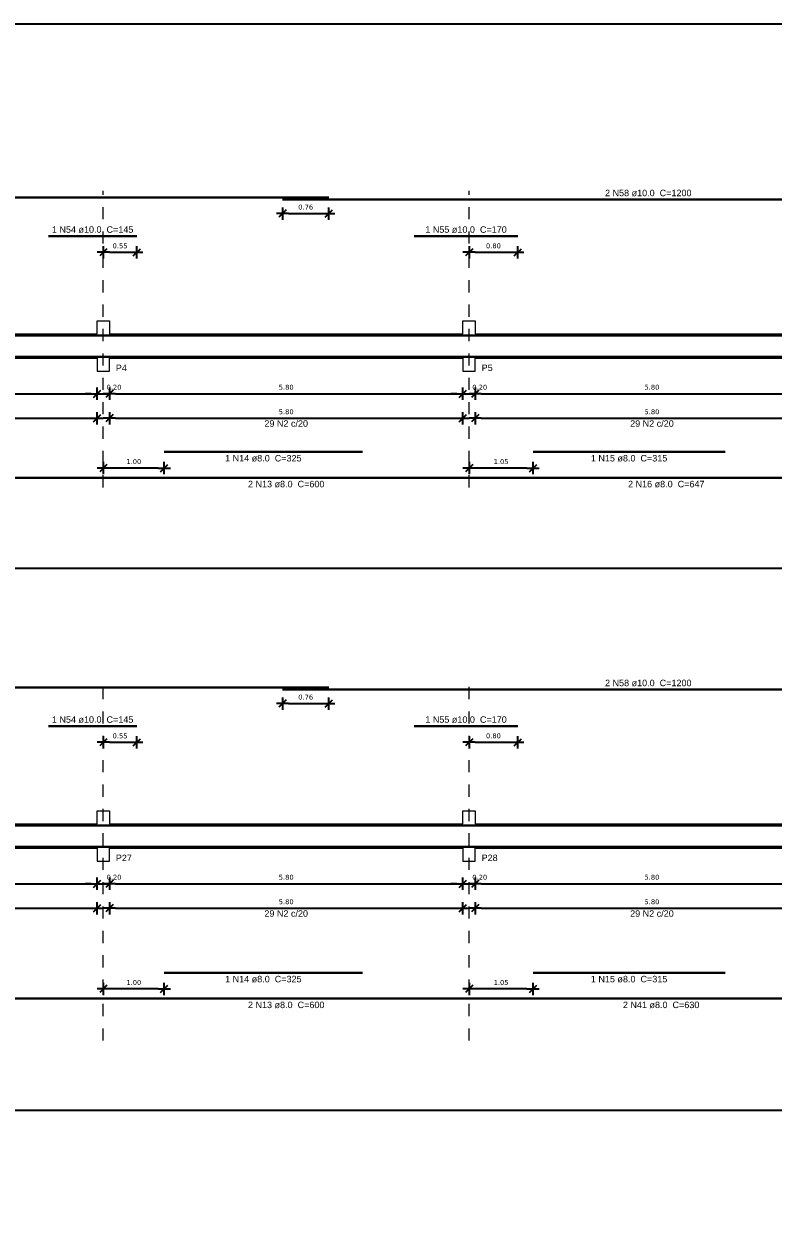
# Model space of a CAD drawing. Extents: x 25 to 1028, y -81 to 176.
# Drawn here: x 790.95 to 797.1, y 89.22 to 99.03 of the extents above; entities that cross this region are included whole.
import ezdxf

# ---------------------------------------------------------------- set-up
doc = ezdxf.new("R2010")
doc.units = 0
doc.header["$LTSCALE"] = 0.3
doc.header["$PDSIZE"] = 0.1
doc.linetypes.add('DOT2', pattern=[3.175, 0, -3.175])
doc.layers.get('0').update_dxf_attribs({"linetype": 'CONTINUOUS'})
doc.layers.get('Defpoints').update_dxf_attribs({"linetype": 'CONTINUOUS'})
doc.layers.add('ARQ-CTA-1_025', color=1, linetype='CONTINUOUS')
for name, color, linetype, lineweight in [('DT-Barras na forma', 2, 'CONTINUOUS', 30), ('DT-Barras rebatidas', 2, 'CONTINUOUS', 30), ('DT-Forma', 5, 'CONTINUOUS', 5), ('DT-Pontilhado', 9, 'DOT2', 5), ('DT-Textos', 7, 'CONTINUOUS', 5)]:
    doc.layers.add(name, color=color, linetype=linetype, lineweight=lineweight)
doc.layers.add('VPort', color=45, linetype='CONTINUOUS', plot=False)
doc.styles.add('Arial', font='arial.ttf')
doc.styles.add('FNDE Texto Cota 0025', font='verdana.ttf', dxfattribs={"height": 0.04})
doc.dimstyles.new('Copy of FNDE 1-0025', dxfattribs={"dimscale": 5, "dimtxt": 0.04, "dimasz": 0.01, "dimexe": 0.15, "dimexo": 0.15, "dimgap": 0.005, "dimtad": 1, "dimlfac": 2, "dimzin": 1, "dimdsep": 46, "dimtxsty": 'FNDE Texto Cota 0025', "dimblk": 'tic', "dimcen": 0.015, "dimdle": 0.15, "dimse1": 1, "dimse2": 1, "dimclrd": 251, "dimclre": 251, "dimclrt": 256, "dimaunit": 1, "dimadec": 3, "dimazin": 0, "dimtfac": 1, "dimtix": 1, "dimtmove": 2, "dimatfit": 3, "dimfxl": 0.15, "dimtvp": 1, "dimtolj": 1, "dimtzin": 0, "dimarcsym": 0})

# ---------------------------------------------------------------- blocks, each defined once
blk = doc.blocks.new('tic')
at = {"color": 251}
for p, q in [((-1, 0), (1, 0)), ((0, -1), (0, 1))]:
    blk.add_line(p, q, dxfattribs=at)
blk.add_line((-0.6, -0.6), (0.6, 0.6))
blk = doc.blocks.new('*D300')
at = {"layer": 'ARQ-CTA-1_025', "color": 251, "lineweight": -2}
blk.add_line((788.7059, 95.9992), (791.5059, 95.9992), dxfattribs=at)
at = {"layer": 'Defpoints', "color": 0}
for p in [(788.6559, 96.1316), (791.5559, 96.1316), (791.5559, 95.9992)]:
    blk.add_point(p, dxfattribs=at)
at = {"layer": 'ARQ-CTA-1_025', "color": 251, "lineweight": -2, "xscale": 0.05, "yscale": 0.05, "zscale": 0.05, "rotation": 180}
blk.add_blockref('tic', (788.6559, 95.9992), dxfattribs=at)
at = {"layer": 'ARQ-CTA-1_025', "color": 251, "lineweight": -2, "xscale": 0.05, "yscale": 0.05, "zscale": 0.05}
blk.add_blockref('tic', (791.5559, 95.9992), dxfattribs=at)
at = {"layer": 'ARQ-CTA-1_025', "insert": (790.1059, 96.0522), "char_height": 0.04, "attachment_point": 5, "style": 'FNDE Texto Cota 0025'}
blk.add_mtext('\\A1;5.80', dxfattribs=at)
blk = doc.blocks.new('*D301')
at = {"layer": 'ARQ-CTA-1_025', "color": 251, "lineweight": -2}
for p, q in [((791.5059, 95.9992), (791.4559, 95.9992)), ((791.5559, 95.9992), (791.6559, 95.9992)), ((791.7059, 95.9992), (791.7559, 95.9992))]:
    blk.add_line(p, q, dxfattribs=at)
at = {"layer": 'Defpoints', "color": 0}
for p in [(791.5559, 96.1316), (791.6559, 96.1316), (791.6559, 95.9992)]:
    blk.add_point(p, dxfattribs=at)
at = {"layer": 'ARQ-CTA-1_025', "color": 251, "lineweight": -2, "xscale": 0.05, "yscale": 0.05, "zscale": 0.05}
blk.add_blockref('tic', (791.5559, 95.9992), dxfattribs=at)
at = {"layer": 'ARQ-CTA-1_025', "color": 251, "lineweight": -2, "xscale": 0.05, "yscale": 0.05, "zscale": 0.05, "rotation": 180}
blk.add_blockref('tic', (791.6559, 95.9992), dxfattribs=at)
at = {"layer": 'ARQ-CTA-1_025', "insert": (791.6936, 96.0522), "char_height": 0.04, "attachment_point": 5, "style": 'FNDE Texto Cota 0025'}
blk.add_mtext('\\A1;0.20', dxfattribs=at)
blk = doc.blocks.new('*D302')
at = {"layer": 'ARQ-CTA-1_025', "color": 251, "lineweight": -2}
blk.add_line((791.7059, 95.9992), (794.5059, 95.9992), dxfattribs=at)
at = {"layer": 'Defpoints', "color": 0}
for p in [(791.6559, 96.1316), (794.5559, 96.1316), (794.5559, 95.9992)]:
    blk.add_point(p, dxfattribs=at)
at = {"layer": 'ARQ-CTA-1_025', "color": 251, "lineweight": -2, "xscale": 0.05, "yscale": 0.05, "zscale": 0.05, "rotation": 180}
blk.add_blockref('tic', (791.6559, 95.9992), dxfattribs=at)
at = {"layer": 'ARQ-CTA-1_025', "color": 251, "lineweight": -2, "xscale": 0.05, "yscale": 0.05, "zscale": 0.05}
blk.add_blockref('tic', (794.5559, 95.9992), dxfattribs=at)
at = {"layer": 'ARQ-CTA-1_025', "insert": (793.1059, 96.0522), "char_height": 0.04, "attachment_point": 5, "style": 'FNDE Texto Cota 0025'}
blk.add_mtext('\\A1;5.80', dxfattribs=at)
blk = doc.blocks.new('*D303')
at = {"layer": 'ARQ-CTA-1_025', "color": 251, "lineweight": -2}
for p, q in [((794.5059, 95.9992), (794.4559, 95.9992)), ((794.5559, 95.9992), (794.6559, 95.9992)), ((794.7059, 95.9992), (794.7559, 95.9992))]:
    blk.add_line(p, q, dxfattribs=at)
at = {"layer": 'Defpoints', "color": 0}
for p in [(794.5559, 96.1316), (794.6559, 96.1316), (794.6559, 95.9992)]:
    blk.add_point(p, dxfattribs=at)
at = {"layer": 'ARQ-CTA-1_025', "color": 251, "lineweight": -2, "xscale": 0.05, "yscale": 0.05, "zscale": 0.05}
blk.add_blockref('tic', (794.5559, 95.9992), dxfattribs=at)
at = {"layer": 'ARQ-CTA-1_025', "color": 251, "lineweight": -2, "xscale": 0.05, "yscale": 0.05, "zscale": 0.05, "rotation": 180}
blk.add_blockref('tic', (794.6559, 95.9992), dxfattribs=at)
at = {"layer": 'ARQ-CTA-1_025', "insert": (794.6936, 96.0522), "char_height": 0.04, "attachment_point": 5, "style": 'FNDE Texto Cota 0025'}
blk.add_mtext('\\A1;0.20', dxfattribs=at)
blk = doc.blocks.new('*D304')
at = {"layer": 'ARQ-CTA-1_025', "color": 251, "lineweight": -2}
blk.add_line((794.7059, 95.9992), (797.5059, 95.9992), dxfattribs=at)
at = {"layer": 'Defpoints', "color": 0}
for p in [(794.6559, 96.1316), (797.5559, 96.1316), (797.5559, 95.9992)]:
    blk.add_point(p, dxfattribs=at)
at = {"layer": 'ARQ-CTA-1_025', "color": 251, "lineweight": -2, "xscale": 0.05, "yscale": 0.05, "zscale": 0.05, "rotation": 180}
blk.add_blockref('tic', (794.6559, 95.9992), dxfattribs=at)
at = {"layer": 'ARQ-CTA-1_025', "color": 251, "lineweight": -2, "xscale": 0.05, "yscale": 0.05, "zscale": 0.05}
blk.add_blockref('tic', (797.5559, 95.9992), dxfattribs=at)
at = {"layer": 'ARQ-CTA-1_025', "insert": (796.1059, 96.0522), "char_height": 0.04, "attachment_point": 5, "style": 'FNDE Texto Cota 0025'}
blk.add_mtext('\\A1;5.80', dxfattribs=at)
blk = doc.blocks.new('*D310')
at = {"layer": 'ARQ-CTA-1_025', "color": 251, "lineweight": -2}
blk.add_line((792.0559, 95.3894), (791.6559, 95.3894), dxfattribs=at)
at = {"layer": 'Defpoints', "color": 0}
for p in [(791.6059, 95.5217), (792.1059, 95.5217), (791.6059, 95.3894)]:
    blk.add_point(p, dxfattribs=at)
at = {"layer": 'ARQ-CTA-1_025', "color": 251, "lineweight": -2, "xscale": 0.05, "yscale": 0.05, "zscale": 0.05, "rotation": 180}
blk.add_blockref('tic', (791.6059, 95.3894), dxfattribs=at)
at = {"layer": 'ARQ-CTA-1_025', "color": 251, "lineweight": -2, "xscale": 0.05, "yscale": 0.05, "zscale": 0.05}
blk.add_blockref('tic', (792.1059, 95.3894), dxfattribs=at)
at = {"layer": 'ARQ-CTA-1_025', "insert": (791.8559, 95.4423), "char_height": 0.04, "attachment_point": 5, "style": 'FNDE Texto Cota 0025'}
blk.add_mtext('\\A1;1.00', dxfattribs=at)
blk = doc.blocks.new('*D311')
at = {"layer": 'ARQ-CTA-1_025', "color": 251, "lineweight": -2}
blk.add_line((795.0809, 95.3894), (794.6559, 95.3894), dxfattribs=at)
at = {"layer": 'Defpoints', "color": 0}
for p in [(794.6059, 95.5217), (795.1309, 95.5217), (794.6059, 95.3894)]:
    blk.add_point(p, dxfattribs=at)
at = {"layer": 'ARQ-CTA-1_025', "color": 251, "lineweight": -2, "xscale": 0.05, "yscale": 0.05, "zscale": 0.05, "rotation": 180}
blk.add_blockref('tic', (794.6059, 95.3894), dxfattribs=at)
at = {"layer": 'ARQ-CTA-1_025', "color": 251, "lineweight": -2, "xscale": 0.05, "yscale": 0.05, "zscale": 0.05}
blk.add_blockref('tic', (795.1309, 95.3894), dxfattribs=at)
at = {"layer": 'ARQ-CTA-1_025', "insert": (794.8684, 95.4423), "char_height": 0.04, "attachment_point": 5, "style": 'FNDE Texto Cota 0025'}
blk.add_mtext('\\A1;1.05', dxfattribs=at)
blk = doc.blocks.new('*D313')
at = {"layer": 'ARQ-CTA-1_025', "color": 251, "lineweight": -2}
blk.add_line((791.6559, 97.1589), (791.8309, 97.1589), dxfattribs=at)
at = {"layer": 'Defpoints', "color": 0}
for p in [(791.6059, 97.2913), (791.8809, 97.2913), (791.8809, 97.1589)]:
    blk.add_point(p, dxfattribs=at)
at = {"layer": 'ARQ-CTA-1_025', "color": 251, "lineweight": -2, "xscale": 0.05, "yscale": 0.05, "zscale": 0.05, "rotation": 180}
blk.add_blockref('tic', (791.6059, 97.1589), dxfattribs=at)
at = {"layer": 'ARQ-CTA-1_025', "color": 251, "lineweight": -2, "xscale": 0.05, "yscale": 0.05, "zscale": 0.05}
blk.add_blockref('tic', (791.8809, 97.1589), dxfattribs=at)
at = {"layer": 'ARQ-CTA-1_025', "insert": (791.7434, 97.2119), "char_height": 0.04, "attachment_point": 5, "style": 'FNDE Texto Cota 0025'}
blk.add_mtext('\\A1;0.55', dxfattribs=at)
blk = doc.blocks.new('*D314')
at = {"layer": 'ARQ-CTA-1_025', "color": 251, "lineweight": -2}
blk.add_line((794.6559, 97.1589), (794.9559, 97.1589), dxfattribs=at)
at = {"layer": 'Defpoints', "color": 0}
for p in [(794.6059, 97.2913), (795.0059, 97.2913), (795.0059, 97.1589)]:
    blk.add_point(p, dxfattribs=at)
at = {"layer": 'ARQ-CTA-1_025', "color": 251, "lineweight": -2, "xscale": 0.05, "yscale": 0.05, "zscale": 0.05, "rotation": 180}
blk.add_blockref('tic', (794.6059, 97.1589), dxfattribs=at)
at = {"layer": 'ARQ-CTA-1_025', "color": 251, "lineweight": -2, "xscale": 0.05, "yscale": 0.05, "zscale": 0.05}
blk.add_blockref('tic', (795.0059, 97.1589), dxfattribs=at)
at = {"layer": 'ARQ-CTA-1_025', "insert": (794.8059, 97.2119), "char_height": 0.04, "attachment_point": 5, "style": 'FNDE Texto Cota 0025'}
blk.add_mtext('\\A1;0.80', dxfattribs=at)
blk = doc.blocks.new('*D316')
at = {"layer": 'ARQ-CTA-1_025', "color": 251, "lineweight": -2}
blk.add_line((793.1259, 97.4766), (793.4059, 97.4766), dxfattribs=at)
at = {"layer": 'Defpoints', "color": 0}
for p in [(793.0759, 97.609), (793.4559, 97.609), (793.4559, 97.4766)]:
    blk.add_point(p, dxfattribs=at)
at = {"layer": 'ARQ-CTA-1_025', "color": 251, "lineweight": -2, "xscale": 0.05, "yscale": 0.05, "zscale": 0.05, "rotation": 180}
blk.add_blockref('tic', (793.0759, 97.4766), dxfattribs=at)
at = {"layer": 'ARQ-CTA-1_025', "color": 251, "lineweight": -2, "xscale": 0.05, "yscale": 0.05, "zscale": 0.05}
blk.add_blockref('tic', (793.4559, 97.4766), dxfattribs=at)
at = {"layer": 'ARQ-CTA-1_025', "insert": (793.2659, 97.5296), "char_height": 0.04, "attachment_point": 5, "style": 'FNDE Texto Cota 0025'}
blk.add_mtext('\\A1;0.76', dxfattribs=at)
blk = doc.blocks.new('*D321')
at = {"layer": 'ARQ-CTA-1_025', "color": 251, "lineweight": -2}
blk.add_line((788.7059, 95.798), (791.5059, 95.798), dxfattribs=at)
at = {"layer": 'Defpoints', "color": 0}
for p in [(788.6559, 95.9304), (791.5559, 95.9304), (791.5559, 95.798)]:
    blk.add_point(p, dxfattribs=at)
at = {"layer": 'ARQ-CTA-1_025', "color": 251, "lineweight": -2, "xscale": 0.05, "yscale": 0.05, "zscale": 0.05, "rotation": 180}
blk.add_blockref('tic', (788.6559, 95.798), dxfattribs=at)
at = {"layer": 'ARQ-CTA-1_025', "color": 251, "lineweight": -2, "xscale": 0.05, "yscale": 0.05, "zscale": 0.05}
blk.add_blockref('tic', (791.5559, 95.798), dxfattribs=at)
at = {"layer": 'ARQ-CTA-1_025', "insert": (790.1059, 95.851), "char_height": 0.04, "attachment_point": 5, "style": 'FNDE Texto Cota 0025'}
blk.add_mtext('\\A1;5.80', dxfattribs=at)
blk = doc.blocks.new('*D322')
at = {"layer": 'ARQ-CTA-1_025', "color": 251, "lineweight": -2}
blk.add_line((791.7059, 95.798), (794.5059, 95.798), dxfattribs=at)
at = {"layer": 'Defpoints', "color": 0}
for p in [(791.6559, 95.9304), (794.5559, 95.9304), (794.5559, 95.798)]:
    blk.add_point(p, dxfattribs=at)
at = {"layer": 'ARQ-CTA-1_025', "color": 251, "lineweight": -2, "xscale": 0.05, "yscale": 0.05, "zscale": 0.05, "rotation": 180}
blk.add_blockref('tic', (791.6559, 95.798), dxfattribs=at)
at = {"layer": 'ARQ-CTA-1_025', "color": 251, "lineweight": -2, "xscale": 0.05, "yscale": 0.05, "zscale": 0.05}
blk.add_blockref('tic', (794.5559, 95.798), dxfattribs=at)
at = {"layer": 'ARQ-CTA-1_025', "insert": (793.1059, 95.851), "char_height": 0.04, "attachment_point": 5, "style": 'FNDE Texto Cota 0025'}
blk.add_mtext('\\A1;5.80', dxfattribs=at)
blk = doc.blocks.new('*D323')
at = {"layer": 'ARQ-CTA-1_025', "color": 251, "lineweight": -2}
blk.add_line((794.7059, 95.798), (797.5059, 95.798), dxfattribs=at)
at = {"layer": 'Defpoints', "color": 0}
for p in [(794.6559, 95.9304), (797.5559, 95.9304), (797.5559, 95.798)]:
    blk.add_point(p, dxfattribs=at)
at = {"layer": 'ARQ-CTA-1_025', "color": 251, "lineweight": -2, "xscale": 0.05, "yscale": 0.05, "zscale": 0.05, "rotation": 180}
blk.add_blockref('tic', (794.6559, 95.798), dxfattribs=at)
at = {"layer": 'ARQ-CTA-1_025', "color": 251, "lineweight": -2, "xscale": 0.05, "yscale": 0.05, "zscale": 0.05}
blk.add_blockref('tic', (797.5559, 95.798), dxfattribs=at)
at = {"layer": 'ARQ-CTA-1_025', "insert": (796.1059, 95.851), "char_height": 0.04, "attachment_point": 5, "style": 'FNDE Texto Cota 0025'}
blk.add_mtext('\\A1;5.80', dxfattribs=at)
blk = doc.blocks.new('*D401')
at = {"layer": 'ARQ-CTA-1_025', "color": 251, "lineweight": -2}
blk.add_line((788.7059, 91.9805), (791.5059, 91.9805), dxfattribs=at)
at = {"layer": 'Defpoints', "color": 0}
for p in [(788.6559, 92.1129), (791.5559, 92.1129), (791.5559, 91.9805)]:
    blk.add_point(p, dxfattribs=at)
at = {"layer": 'ARQ-CTA-1_025', "color": 251, "lineweight": -2, "xscale": 0.05, "yscale": 0.05, "zscale": 0.05, "rotation": 180}
blk.add_blockref('tic', (788.6559, 91.9805), dxfattribs=at)
at = {"layer": 'ARQ-CTA-1_025', "color": 251, "lineweight": -2, "xscale": 0.05, "yscale": 0.05, "zscale": 0.05}
blk.add_blockref('tic', (791.5559, 91.9805), dxfattribs=at)
at = {"layer": 'ARQ-CTA-1_025', "insert": (790.1059, 92.0335), "char_height": 0.04, "attachment_point": 5, "style": 'FNDE Texto Cota 0025'}
blk.add_mtext('\\A1;5.80', dxfattribs=at)
blk = doc.blocks.new('*D402')
at = {"layer": 'ARQ-CTA-1_025', "color": 251, "lineweight": -2}
for p, q in [((791.5059, 91.9805), (791.4559, 91.9805)), ((791.5559, 91.9805), (791.6559, 91.9805)), ((791.7059, 91.9805), (791.7559, 91.9805))]:
    blk.add_line(p, q, dxfattribs=at)
at = {"layer": 'Defpoints', "color": 0}
for p in [(791.5559, 92.1129), (791.6559, 92.1129), (791.6559, 91.9805)]:
    blk.add_point(p, dxfattribs=at)
at = {"layer": 'ARQ-CTA-1_025', "color": 251, "lineweight": -2, "xscale": 0.05, "yscale": 0.05, "zscale": 0.05}
blk.add_blockref('tic', (791.5559, 91.9805), dxfattribs=at)
at = {"layer": 'ARQ-CTA-1_025', "color": 251, "lineweight": -2, "xscale": 0.05, "yscale": 0.05, "zscale": 0.05, "rotation": 180}
blk.add_blockref('tic', (791.6559, 91.9805), dxfattribs=at)
at = {"layer": 'ARQ-CTA-1_025', "insert": (791.6936, 92.0335), "char_height": 0.04, "attachment_point": 5, "style": 'FNDE Texto Cota 0025'}
blk.add_mtext('\\A1;0.20', dxfattribs=at)
blk = doc.blocks.new('*D403')
at = {"layer": 'ARQ-CTA-1_025', "color": 251, "lineweight": -2}
blk.add_line((791.7059, 91.9805), (794.5059, 91.9805), dxfattribs=at)
at = {"layer": 'Defpoints', "color": 0}
for p in [(791.6559, 92.1129), (794.5559, 92.1129), (794.5559, 91.9805)]:
    blk.add_point(p, dxfattribs=at)
at = {"layer": 'ARQ-CTA-1_025', "color": 251, "lineweight": -2, "xscale": 0.05, "yscale": 0.05, "zscale": 0.05, "rotation": 180}
blk.add_blockref('tic', (791.6559, 91.9805), dxfattribs=at)
at = {"layer": 'ARQ-CTA-1_025', "color": 251, "lineweight": -2, "xscale": 0.05, "yscale": 0.05, "zscale": 0.05}
blk.add_blockref('tic', (794.5559, 91.9805), dxfattribs=at)
at = {"layer": 'ARQ-CTA-1_025', "insert": (793.1059, 92.0335), "char_height": 0.04, "attachment_point": 5, "style": 'FNDE Texto Cota 0025'}
blk.add_mtext('\\A1;5.80', dxfattribs=at)
blk = doc.blocks.new('*D404')
at = {"layer": 'ARQ-CTA-1_025', "color": 251, "lineweight": -2}
for p, q in [((794.5059, 91.9805), (794.4559, 91.9805)), ((794.5559, 91.9805), (794.6559, 91.9805)), ((794.7059, 91.9805), (794.7559, 91.9805))]:
    blk.add_line(p, q, dxfattribs=at)
at = {"layer": 'Defpoints', "color": 0}
for p in [(794.5559, 92.1129), (794.6559, 92.1129), (794.6559, 91.9805)]:
    blk.add_point(p, dxfattribs=at)
at = {"layer": 'ARQ-CTA-1_025', "color": 251, "lineweight": -2, "xscale": 0.05, "yscale": 0.05, "zscale": 0.05}
blk.add_blockref('tic', (794.5559, 91.9805), dxfattribs=at)
at = {"layer": 'ARQ-CTA-1_025', "color": 251, "lineweight": -2, "xscale": 0.05, "yscale": 0.05, "zscale": 0.05, "rotation": 180}
blk.add_blockref('tic', (794.6559, 91.9805), dxfattribs=at)
at = {"layer": 'ARQ-CTA-1_025', "insert": (794.6936, 92.0335), "char_height": 0.04, "attachment_point": 5, "style": 'FNDE Texto Cota 0025'}
blk.add_mtext('\\A1;0.20', dxfattribs=at)
blk = doc.blocks.new('*D405')
at = {"layer": 'ARQ-CTA-1_025', "color": 251, "lineweight": -2}
blk.add_line((794.7059, 91.9805), (797.5059, 91.9805), dxfattribs=at)
at = {"layer": 'Defpoints', "color": 0}
for p in [(794.6559, 92.1129), (797.5559, 92.1129), (797.5559, 91.9805)]:
    blk.add_point(p, dxfattribs=at)
at = {"layer": 'ARQ-CTA-1_025', "color": 251, "lineweight": -2, "xscale": 0.05, "yscale": 0.05, "zscale": 0.05, "rotation": 180}
blk.add_blockref('tic', (794.6559, 91.9805), dxfattribs=at)
at = {"layer": 'ARQ-CTA-1_025', "color": 251, "lineweight": -2, "xscale": 0.05, "yscale": 0.05, "zscale": 0.05}
blk.add_blockref('tic', (797.5559, 91.9805), dxfattribs=at)
at = {"layer": 'ARQ-CTA-1_025', "insert": (796.1059, 92.0335), "char_height": 0.04, "attachment_point": 5, "style": 'FNDE Texto Cota 0025'}
blk.add_mtext('\\A1;5.80', dxfattribs=at)
blk = doc.blocks.new('*D411')
at = {"layer": 'ARQ-CTA-1_025', "color": 251, "lineweight": -2}
blk.add_line((792.0559, 91.1177), (791.6559, 91.1177), dxfattribs=at)
at = {"layer": 'Defpoints', "color": 0}
for p in [(791.6059, 91.2501), (792.1059, 91.2501), (791.6059, 91.1177)]:
    blk.add_point(p, dxfattribs=at)
at = {"layer": 'ARQ-CTA-1_025', "color": 251, "lineweight": -2, "xscale": 0.05, "yscale": 0.05, "zscale": 0.05, "rotation": 180}
blk.add_blockref('tic', (791.6059, 91.1177), dxfattribs=at)
at = {"layer": 'ARQ-CTA-1_025', "color": 251, "lineweight": -2, "xscale": 0.05, "yscale": 0.05, "zscale": 0.05}
blk.add_blockref('tic', (792.1059, 91.1177), dxfattribs=at)
at = {"layer": 'ARQ-CTA-1_025', "insert": (791.8559, 91.1707), "char_height": 0.04, "attachment_point": 5, "style": 'FNDE Texto Cota 0025'}
blk.add_mtext('\\A1;1.00', dxfattribs=at)
blk = doc.blocks.new('*D412')
at = {"layer": 'ARQ-CTA-1_025', "color": 251, "lineweight": -2}
blk.add_line((795.0809, 91.1177), (794.6559, 91.1177), dxfattribs=at)
at = {"layer": 'Defpoints', "color": 0}
for p in [(794.6059, 91.2501), (795.1309, 91.2501), (794.6059, 91.1177)]:
    blk.add_point(p, dxfattribs=at)
at = {"layer": 'ARQ-CTA-1_025', "color": 251, "lineweight": -2, "xscale": 0.05, "yscale": 0.05, "zscale": 0.05, "rotation": 180}
blk.add_blockref('tic', (794.6059, 91.1177), dxfattribs=at)
at = {"layer": 'ARQ-CTA-1_025', "color": 251, "lineweight": -2, "xscale": 0.05, "yscale": 0.05, "zscale": 0.05}
blk.add_blockref('tic', (795.1309, 91.1177), dxfattribs=at)
at = {"layer": 'ARQ-CTA-1_025', "insert": (794.8684, 91.1707), "char_height": 0.04, "attachment_point": 5, "style": 'FNDE Texto Cota 0025'}
blk.add_mtext('\\A1;1.05', dxfattribs=at)
blk = doc.blocks.new('*D415')
at = {"layer": 'ARQ-CTA-1_025', "color": 251, "lineweight": -2}
blk.add_line((791.6559, 93.1402), (791.8309, 93.1402), dxfattribs=at)
at = {"layer": 'Defpoints', "color": 0}
for p in [(791.6059, 93.2726), (791.8809, 93.2726), (791.8809, 93.1402)]:
    blk.add_point(p, dxfattribs=at)
at = {"layer": 'ARQ-CTA-1_025', "color": 251, "lineweight": -2, "xscale": 0.05, "yscale": 0.05, "zscale": 0.05, "rotation": 180}
blk.add_blockref('tic', (791.6059, 93.1402), dxfattribs=at)
at = {"layer": 'ARQ-CTA-1_025', "color": 251, "lineweight": -2, "xscale": 0.05, "yscale": 0.05, "zscale": 0.05}
blk.add_blockref('tic', (791.8809, 93.1402), dxfattribs=at)
at = {"layer": 'ARQ-CTA-1_025', "insert": (791.7434, 93.1932), "char_height": 0.04, "attachment_point": 5, "style": 'FNDE Texto Cota 0025'}
blk.add_mtext('\\A1;0.55', dxfattribs=at)
blk = doc.blocks.new('*D416')
at = {"layer": 'ARQ-CTA-1_025', "color": 251, "lineweight": -2}
blk.add_line((794.6559, 93.1402), (794.9559, 93.1402), dxfattribs=at)
at = {"layer": 'Defpoints', "color": 0}
for p in [(794.6059, 93.2726), (795.0059, 93.2726), (795.0059, 93.1402)]:
    blk.add_point(p, dxfattribs=at)
at = {"layer": 'ARQ-CTA-1_025', "color": 251, "lineweight": -2, "xscale": 0.05, "yscale": 0.05, "zscale": 0.05, "rotation": 180}
blk.add_blockref('tic', (794.6059, 93.1402), dxfattribs=at)
at = {"layer": 'ARQ-CTA-1_025', "color": 251, "lineweight": -2, "xscale": 0.05, "yscale": 0.05, "zscale": 0.05}
blk.add_blockref('tic', (795.0059, 93.1402), dxfattribs=at)
at = {"layer": 'ARQ-CTA-1_025', "insert": (794.8059, 93.1932), "char_height": 0.04, "attachment_point": 5, "style": 'FNDE Texto Cota 0025'}
blk.add_mtext('\\A1;0.80', dxfattribs=at)
blk = doc.blocks.new('*D418')
at = {"layer": 'ARQ-CTA-1_025', "color": 251, "lineweight": -2}
blk.add_line((793.1259, 93.4579), (793.4059, 93.4579), dxfattribs=at)
at = {"layer": 'Defpoints', "color": 0}
for p in [(793.0759, 93.5903), (793.4559, 93.5903), (793.4559, 93.4579)]:
    blk.add_point(p, dxfattribs=at)
at = {"layer": 'ARQ-CTA-1_025', "color": 251, "lineweight": -2, "xscale": 0.05, "yscale": 0.05, "zscale": 0.05, "rotation": 180}
blk.add_blockref('tic', (793.0759, 93.4579), dxfattribs=at)
at = {"layer": 'ARQ-CTA-1_025', "color": 251, "lineweight": -2, "xscale": 0.05, "yscale": 0.05, "zscale": 0.05}
blk.add_blockref('tic', (793.4559, 93.4579), dxfattribs=at)
at = {"layer": 'ARQ-CTA-1_025', "insert": (793.2659, 93.5109), "char_height": 0.04, "attachment_point": 5, "style": 'FNDE Texto Cota 0025'}
blk.add_mtext('\\A1;0.76', dxfattribs=at)
blk = doc.blocks.new('*D423')
at = {"layer": 'ARQ-CTA-1_025', "color": 251, "lineweight": -2}
blk.add_line((788.7059, 91.7793), (791.5059, 91.7793), dxfattribs=at)
at = {"layer": 'Defpoints', "color": 0}
for p in [(788.6559, 91.9117), (791.5559, 91.9117), (791.5559, 91.7793)]:
    blk.add_point(p, dxfattribs=at)
at = {"layer": 'ARQ-CTA-1_025', "color": 251, "lineweight": -2, "xscale": 0.05, "yscale": 0.05, "zscale": 0.05, "rotation": 180}
blk.add_blockref('tic', (788.6559, 91.7793), dxfattribs=at)
at = {"layer": 'ARQ-CTA-1_025', "color": 251, "lineweight": -2, "xscale": 0.05, "yscale": 0.05, "zscale": 0.05}
blk.add_blockref('tic', (791.5559, 91.7793), dxfattribs=at)
at = {"layer": 'ARQ-CTA-1_025', "insert": (790.1059, 91.8323), "char_height": 0.04, "attachment_point": 5, "style": 'FNDE Texto Cota 0025'}
blk.add_mtext('\\A1;5.80', dxfattribs=at)
blk = doc.blocks.new('*D424')
at = {"layer": 'ARQ-CTA-1_025', "color": 251, "lineweight": -2}
blk.add_line((791.7059, 91.7793), (794.5059, 91.7793), dxfattribs=at)
at = {"layer": 'Defpoints', "color": 0}
for p in [(791.6559, 91.9117), (794.5559, 91.9117), (794.5559, 91.7793)]:
    blk.add_point(p, dxfattribs=at)
at = {"layer": 'ARQ-CTA-1_025', "color": 251, "lineweight": -2, "xscale": 0.05, "yscale": 0.05, "zscale": 0.05, "rotation": 180}
blk.add_blockref('tic', (791.6559, 91.7793), dxfattribs=at)
at = {"layer": 'ARQ-CTA-1_025', "color": 251, "lineweight": -2, "xscale": 0.05, "yscale": 0.05, "zscale": 0.05}
blk.add_blockref('tic', (794.5559, 91.7793), dxfattribs=at)
at = {"layer": 'ARQ-CTA-1_025', "insert": (793.1059, 91.8323), "char_height": 0.04, "attachment_point": 5, "style": 'FNDE Texto Cota 0025'}
blk.add_mtext('\\A1;5.80', dxfattribs=at)
blk = doc.blocks.new('*D425')
at = {"layer": 'ARQ-CTA-1_025', "color": 251, "lineweight": -2}
blk.add_line((794.7059, 91.7793), (797.5059, 91.7793), dxfattribs=at)
at = {"layer": 'Defpoints', "color": 0}
for p in [(794.6559, 91.9117), (797.5559, 91.9117), (797.5559, 91.7793)]:
    blk.add_point(p, dxfattribs=at)
at = {"layer": 'ARQ-CTA-1_025', "color": 251, "lineweight": -2, "xscale": 0.05, "yscale": 0.05, "zscale": 0.05, "rotation": 180}
blk.add_blockref('tic', (794.6559, 91.7793), dxfattribs=at)
at = {"layer": 'ARQ-CTA-1_025', "color": 251, "lineweight": -2, "xscale": 0.05, "yscale": 0.05, "zscale": 0.05}
blk.add_blockref('tic', (797.5559, 91.7793), dxfattribs=at)
at = {"layer": 'ARQ-CTA-1_025', "insert": (796.1059, 91.8323), "char_height": 0.04, "attachment_point": 5, "style": 'FNDE Texto Cota 0025'}
blk.add_mtext('\\A1;5.80', dxfattribs=at)

msp = doc.modelspace()

# ---------------------------------------------------------------- linework, layer by layer
at = {"layer": 'DT-Barras na forma'}
for points in [[(787.45586199, 96.47795784), (793.45586199, 96.47795784)], [(791.15586199, 96.47795784), (791.88086199, 96.47795784)], [(793.07586199, 96.47795784), (799.07586199, 96.47795784)], [(794.15586199, 96.47795784), (795.00586199, 96.47795784)], [(788.60586199, 96.30245784), (791.60586199, 96.30245784)], [(791.60586199, 96.30245784), (794.60586199, 96.30245784)], [(792.10586199, 96.30245784), (793.73086199, 96.30245784)], [(794.60586199, 96.30245784), (797.84129024, 96.30245784)], [(795.13086199, 96.30245784), (796.70586199, 96.30245784)], [(787.45586199, 92.45927189), (793.45586199, 92.45927189)], [(791.15586199, 92.45927189), (791.88086199, 92.45927189)], [(793.07586199, 92.45927189), (799.07586199, 92.45927189)], [(794.15586199, 92.45927189), (795.00586199, 92.45927189)], [(788.60586199, 92.28377189), (791.60586199, 92.28377189)], [(791.60586199, 92.28377189), (794.60586199, 92.28377189)], [(792.10586199, 92.28377189), (793.73086199, 92.28377189)], [(794.60586199, 92.28377189), (797.75653599, 92.28377189)], [(795.13086199, 92.28377189), (796.70586199, 92.28377189)]]:
    msp.add_lwpolyline(points, dxfattribs=at)
at = {"layer": 'DT-Barras rebatidas'}
for p, q in [((787.45586199, 97.60900784), (793.45586199, 97.60900784)), ((793.07586199, 97.59135784), (799.07586199, 97.59135784)), ((791.15586199, 97.29130784), (791.88086199, 97.29130784)), ((794.15586199, 97.29130784), (795.00586199, 97.29130784)), ((792.10586199, 95.52174784), (793.73086199, 95.52174784)), ((795.13086199, 95.52174784), (796.70586199, 95.52174784)), ((788.60586199, 95.30994784), (791.60586199, 95.30994784)), ((791.60586199, 95.30994784), (794.60586199, 95.30994784)), ((794.60586199, 95.30994784), (797.84129015, 95.30994784)), ((787.45586199, 93.59032189), (793.45586199, 93.59032189)), ((793.07586199, 93.57267189), (799.07586199, 93.57267189)), ((791.15586199, 93.27262189), (791.88086199, 93.27262189)), ((794.15586199, 93.27262189), (795.00586199, 93.27262189)), ((792.10586199, 91.25011189), (793.73086199, 91.25011189)), ((795.13086199, 91.25011189), (796.70586199, 91.25011189)), ((788.60586199, 91.03831189), (791.60586199, 91.03831189)), ((791.60586199, 91.03831189), (794.60586199, 91.03831189)), ((794.60586199, 91.03831189), (797.75653601, 91.03831189))]:
    msp.add_line(p, q, dxfattribs=at)
at = {"layer": 'DT-Forma'}
for p, q in [((791.55586199, 96.49045784), (791.55586199, 96.59635784)), ((791.55586199, 96.59635784), (791.65586199, 96.59635784)), ((791.65586199, 96.59635784), (791.65586199, 96.49045784)), ((794.55586199, 96.49045784), (794.55586199, 96.59635784)), ((794.55586199, 96.59635784), (794.65586199, 96.59635784)), ((794.65586199, 96.59635784), (794.65586199, 96.49045784)), ((788.65586199, 96.49045784), (791.55586199, 96.49045784)), ((791.65586199, 96.49045784), (794.55586199, 96.49045784)), ((794.65586199, 96.49045784), (797.55586199, 96.49045784)), ((788.65586199, 96.29045784), (791.55586199, 96.29045784)), ((791.55586199, 96.29045784), (791.55586199, 96.18455784)), ((791.65586199, 96.18455784), (791.65586199, 96.29045784)), ((791.65586199, 96.29045784), (794.55586199, 96.29045784)), ((794.55586199, 96.29045784), (794.55586199, 96.18455784)), ((794.65586199, 96.18455784), (794.65586199, 96.29045784)), ((794.65586199, 96.29045784), (797.55586199, 96.29045784)), ((791.55586199, 96.18455784), (791.65586199, 96.18455784)), ((794.55586199, 96.18455784), (794.65586199, 96.18455784)), ((791.55586199, 92.47177189), (791.55586199, 92.57767189)), ((791.55586199, 92.57767189), (791.65586199, 92.57767189)), ((791.65586199, 92.57767189), (791.65586199, 92.47177189)), ((794.55586199, 92.47177189), (794.55586199, 92.57767189)), ((794.55586199, 92.57767189), (794.65586199, 92.57767189)), ((794.65586199, 92.57767189), (794.65586199, 92.47177189)), ((788.65586199, 92.47177189), (791.55586199, 92.47177189)), ((791.65586199, 92.47177189), (794.55586199, 92.47177189)), ((794.65586199, 92.47177189), (797.55586199, 92.47177189)), ((788.65586199, 92.27177189), (791.55586199, 92.27177189)), ((791.55586199, 92.27177189), (791.55586199, 92.16587189)), ((791.65586199, 92.16587189), (791.65586199, 92.27177189)), ((791.65586199, 92.27177189), (794.55586199, 92.27177189)), ((794.55586199, 92.27177189), (794.55586199, 92.16587189)), ((794.65586199, 92.16587189), (794.65586199, 92.27177189)), ((794.65586199, 92.27177189), (797.55586199, 92.27177189)), ((791.55586199, 92.16587189), (791.65586199, 92.16587189)), ((794.55586199, 92.16587189), (794.65586199, 92.16587189))]:
    msp.add_line(p, q, dxfattribs=at)
at = {"layer": 'DT-Pontilhado', "ltscale": 0.05}
for p, q in [((791.60586199, 95.23052284), (791.60586199, 97.66195784)), ((794.60586199, 95.23052284), (794.60586199, 97.66195784)), ((791.60586199, 90.69413689), (791.60586199, 93.64327189)), ((794.60586199, 90.69413689), (794.60586199, 93.64327189))]:
    msp.add_line(p, q, dxfattribs=at)
at = {"layer": 'VPort'}
for p, q in [((785.41814783, 94.56778561), (808.39403068, 94.56778561)), ((785.41814783, 90.12379574), (808.39403068, 90.12379574))]:
    msp.add_line(p, q, dxfattribs=at)
msp.add_lwpolyline([(784.80967722, 99.0321916), (808.9966287, 99.0321916), (808.9966287, 78.8330864), (784.80967722, 78.8330864)], close=True, dxfattribs=at)

# ---------------------------------------------------------------- texts
at = {"layer": 'DT-Barras rebatidas', "color": 7, "char_height": 0.05295, "attachment_point": 8, "line_spacing_factor": 0.9, "style": 'Arial'}
for s, insert, width in [('2 N58 ø10.0  C=1200', (796.07573699, 97.61783134), 1.20726), ('1 N54 ø10.0  C=145', (791.51823699, 97.31783134), 1.14372), ('1 N55 ø10.0  C=170', (794.58098699, 97.31783134), 1.14372), ('29 N2 c/20', (793.10586199, 95.72759934), 0.6354), ('29 N2 c/20', (796.10586199, 95.72759934), 0.6354), ('1 N14 ø8.0  C=325', (792.91848699, 95.44233134), 1.08018), ('1 N15 ø8.0  C=315', (795.91848699, 95.44233134), 1.08018), ('2 N13 ø8.0  C=600', (793.10598699, 95.23058134), 1.08018), ('2 N16 ø8.0  C=647', (796.22348699, 95.23058134), 1.08018), ('2 N58 ø10.0  C=1200', (796.07573699, 93.59914539), 1.20726), ('1 N54 ø10.0  C=145', (791.51823699, 93.29914539), 1.14372), ('1 N55 ø10.0  C=170', (794.58098699, 93.29914539), 1.14372), ('29 N2 c/20', (793.10586199, 91.70891339), 0.6354), ('29 N2 c/20', (796.10586199, 91.70891339), 0.6354), ('1 N14 ø8.0  C=325', (792.91848699, 91.17064539), 1.08018), ('1 N15 ø8.0  C=315', (795.91848699, 91.17064539), 1.08018), ('2 N13 ø8.0  C=600', (793.10598699, 90.95889539), 1.08018), ('2 N41 ø8.0  C=630', (796.18123699, 90.95889539), 1.08018)]:
    msp.add_mtext(s, dxfattribs=dict(at, insert=insert, width=width))
at = {"layer": 'DT-Textos', "char_height": 0.05295, "attachment_point": 7, "line_spacing_factor": 0.798, "style": 'Arial'}
for s, insert, width in [('P4', (791.70873699, 96.18458134), 0.12708), ('P5', (794.70873699, 96.18458134), 0.12708), ('P27', (791.70873699, 92.16589539), 0.19062), ('P28', (794.70873699, 92.16589539), 0.19062)]:
    msp.add_mtext(s, dxfattribs=dict(at, insert=insert, width=width))

# ---------------------------------------------------------------- dimensions: what is measured, and where the dimension line sits
at = {"layer": 'ARQ-CTA-1_025'}
for base, p1, p2, picture, middle in [((793.45586199, 97.47663284), (793.07586199, 97.60900784), (793.45586199, 97.60900784), '*D316', (793.26586199, 97.52958284)), ((791.88086199, 97.15893284), (791.60586199, 97.29130784), (791.88086199, 97.29130784), '*D313', (791.74336199, 97.21188284)), ((795.00586199, 97.15893284), (794.60586199, 97.29130784), (795.00586199, 97.29130784), '*D314', (794.80586199, 97.21188284)), ((791.55586199, 95.99923284), (788.65586199, 96.13160784), (791.55586199, 96.13160784), '*D300', (790.10586199, 96.05218284)), ((791.65586199, 95.99923284), (791.55586199, 96.13160784), (791.65586199, 96.13160784), '*D301', (791.69363049, 96.05218284)), ((794.55586199, 95.99923284), (791.65586199, 96.13160784), (794.55586199, 96.13160784), '*D302', (793.10586199, 96.05218284)), ((794.65586199, 95.99923284), (794.55586199, 96.13160784), (794.65586199, 96.13160784), '*D303', (794.69363049, 96.05218284)), ((797.55586199, 95.99923284), (794.65586199, 96.13160784), (797.55586199, 96.13160784), '*D304', (796.10586199, 96.05218284)), ((791.55586199, 95.79802284), (788.65586199, 95.93039784), (791.55586199, 95.93039784), '*D321', (790.10586199, 95.85097284)), ((794.55586199, 95.79802284), (791.65586199, 95.93039784), (794.55586199, 95.93039784), '*D322', (793.10586199, 95.85097284)), ((797.55586199, 95.79802284), (794.65586199, 95.93039784), (797.55586199, 95.93039784), '*D323', (796.10586199, 95.85097284)), ((793.45586199, 93.45794689), (793.07586199, 93.59032189), (793.45586199, 93.59032189), '*D418', (793.26586199, 93.51089689)), ((791.88086199, 93.14024689), (791.60586199, 93.27262189), (791.88086199, 93.27262189), '*D415', (791.74336199, 93.19319689)), ((795.00586199, 93.14024689), (794.60586199, 93.27262189), (795.00586199, 93.27262189), '*D416', (794.80586199, 93.19319689)), ((791.55586199, 91.98054689), (788.65586199, 92.11292189), (791.55586199, 92.11292189), '*D401', (790.10586199, 92.03349689)), ((791.65586199, 91.98054689), (791.55586199, 92.11292189), (791.65586199, 92.11292189), '*D402', (791.69363049, 92.03349689)), ((794.55586199, 91.98054689), (791.65586199, 92.11292189), (794.55586199, 92.11292189), '*D403', (793.10586199, 92.03349689)), ((794.65586199, 91.98054689), (794.55586199, 92.11292189), (794.65586199, 92.11292189), '*D404', (794.69363049, 92.03349689)), ((797.55586199, 91.98054689), (794.65586199, 92.11292189), (797.55586199, 92.11292189), '*D405', (796.10586199, 92.03349689)), ((791.55586199, 91.77933689), (788.65586199, 91.91171189), (791.55586199, 91.91171189), '*D423', (790.10586199, 91.83228689)), ((794.55586199, 91.77933689), (791.65586199, 91.91171189), (794.55586199, 91.91171189), '*D424', (793.10586199, 91.83228689)), ((797.55586199, 91.77933689), (794.65586199, 91.91171189), (797.55586199, 91.91171189), '*D425', (796.10586199, 91.83228689))]:
    dim = msp.add_linear_dim(base=base, p1=p1, p2=p2, dimstyle='Copy of FNDE 1-0025', dxfattribs=at)
    dim.commit()
    dim.dimension.update_dxf_attribs({"geometry": picture, "text_midpoint": middle, "dimtype": 160})
for base, p1, p2, picture, middle in [((791.60586199, 95.38937284), (792.10586199, 95.52174784), (791.60586199, 95.52174784), '*D310', (791.85586199, 95.44232284)), ((794.60586199, 95.38937284), (795.13086199, 95.52174784), (794.60586199, 95.52174784), '*D311', (794.86836199, 95.44232284)), ((791.60586199, 91.11773689), (792.10586199, 91.25011189), (791.60586199, 91.25011189), '*D411', (791.85586199, 91.17068689)), ((794.60586199, 91.11773689), (795.13086199, 91.25011189), (794.60586199, 91.25011189), '*D412', (794.86836199, 91.17068689))]:
    dim = msp.add_linear_dim(base=base, p1=p1, p2=p2, angle=180, dimstyle='Copy of FNDE 1-0025', dxfattribs=at)
    dim.commit()
    dim.dimension.update_dxf_attribs({"geometry": picture, "text_midpoint": middle, "dimtype": 161})

doc.saveas('drawing.dxf')
